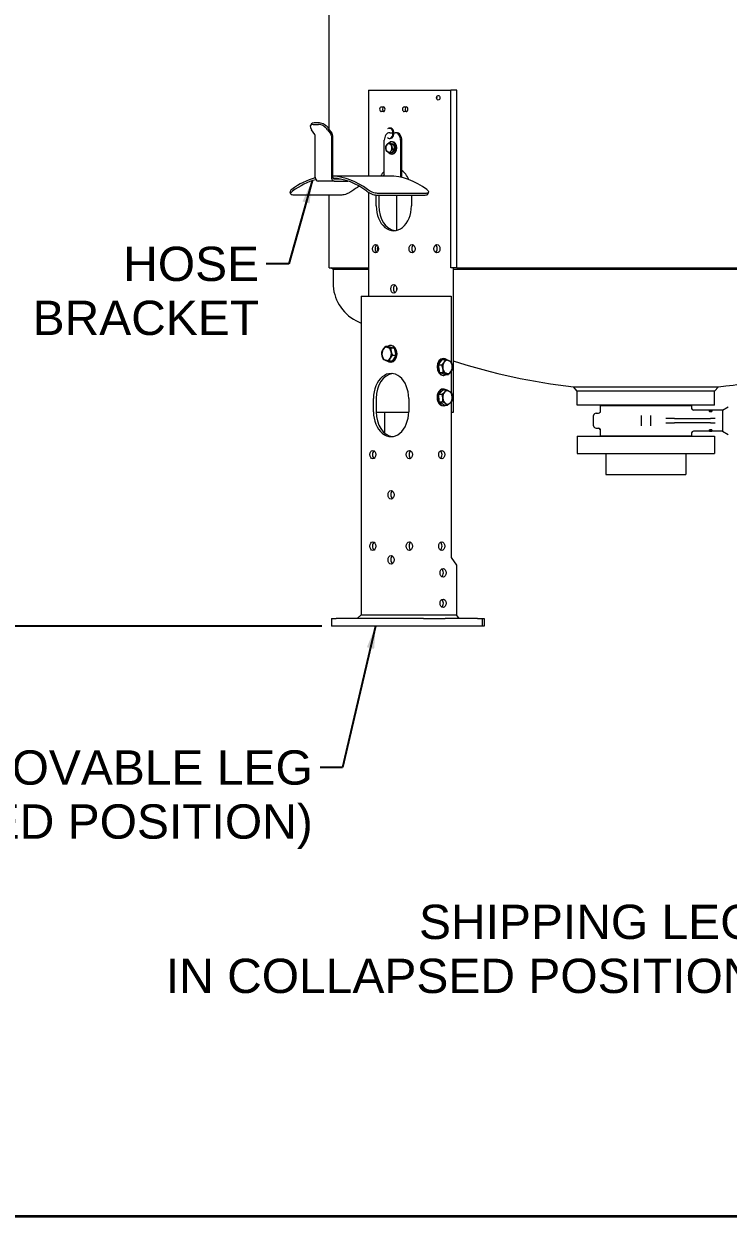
# Model space of a CAD drawing. Header units: inches. Extents: x 19 to 503, y 7 to 322.
# Drawn here: x 55.6 to 101.7, y 7.5 to 85.7 of the extents above; entities that cross this region are included whole.
import ezdxf

# ---------------------------------------------------------------- set-up
doc = ezdxf.new("R2010")
doc.units = ezdxf.units.IN
doc.header["$LTSCALE"] = 15
doc.header["$MEASUREMENT"] = 0
doc.layers.get('0').update_dxf_attribs({"lineweight": 25})
for name, color, linetype, lineweight in [('Border', 7, 'Continuous', 35), ('Dimension (ANSI)', 7, 'Continuous', 25), ('Symbol (ANSI)', 7, 'Continuous', 25), ('Visible (ANSI)', 7, 'Continuous', 50)]:
    doc.layers.add(name, color=color, linetype=linetype, lineweight=lineweight)
doc.styles.add('MEMCOR Medium', font='arial.ttf')
doc.dimstyles.new('Default (ANSI)', dxfattribs={"dimscale": 15, "dimtxt": 0.15, "dimasz": 0.098425, "dimexe": 0.125, "dimexo": 0.0625, "dimgap": 0.031496, "dimtad": 0, "dimtih": 1, "dimtoh": 1, "dimdec": 4, "dimrnd": 1e-08, "dimzin": 3, "dimdsep": 46, "dimlunit": 5, "dimtxsty": 'MEMCOR Medium', "dimcen": 0.09, "dimdle": 0.393701, "dimclrd": 256, "dimclre": 256, "dimclrt": 256, "dimadec": 0, "dimazin": 1, "dimtfac": 0.8, "dimtofl": 0, "dimtmove": 0, "dimatfit": 3, "dimfxl": 1, "dimfrac": 1, "dimtolj": 1, "dimtzin": 4, "dimlwd": -1, "dimlwe": -1, "dimarcsym": 0})
doc.dimstyles.new('Default (ANSI)$7', dxfattribs={"dimscale": 15, "dimtxt": 0.15, "dimasz": 0.098425, "dimexe": 0.125, "dimexo": 0.0625, "dimgap": 0.031496, "dimtad": 0, "dimtih": 1, "dimtoh": 1, "dimdec": 4, "dimrnd": 1e-08, "dimzin": 3, "dimdsep": 46, "dimlunit": 5, "dimtxsty": 'MEMCOR Medium', "dimcen": 0.09, "dimdle": 0.393701, "dimclrd": 256, "dimclre": 256, "dimclrt": 256, "dimadec": 0, "dimazin": 1, "dimtfac": 0.8, "dimtofl": 0, "dimtmove": 0, "dimatfit": 3, "dimfxl": 1, "dimfrac": 1, "dimtolj": 1, "dimtzin": 4, "dimlwd": -1, "dimlwe": -1, "dimarcsym": 0})

# ---------------------------------------------------------------- blocks, each defined once
blk = doc.blocks.new('Borders 22x34_D')
at = {"layer": 'Border'}
for q in [(33.5, 0.5), (7.8115, 0.5)]:
    blk.add_line((1.25, 0.5), q, dxfattribs=at)
blk = doc.blocks.new('*D21')
at = {"layer": 'Defpoints', "color": 0, "transparency": 16777216}
for p in [(31.906, 150.965), (95.743, 150.965), (76.012, 46.193)]:
    blk.add_point(p, dxfattribs=at)
at = {"layer": 'Dimension (ANSI)', "transparency": 16777216}
for p, q in [((94.806, 150.965), (30.031, 150.965)), ((31.906, 149.489), (31.906, 114.528)), ((31.906, 47.67), (31.906, 106.077)), ((75.074, 46.193), (30.031, 46.193))]:
    blk.add_line(p, q, dxfattribs=at)
for points in [[(31.66, 149.489), (32.152, 149.489), (31.906, 150.965)], [(31.66, 47.67), (32.152, 47.67), (31.906, 46.193)]]:
    blk.add_solid(points, dxfattribs=at)
at = {"layer": 'Dimension (ANSI)', "transparency": 16777216, "char_height": 2.25, "attachment_point": 5, "style": 'MEMCOR Medium'}
for s, insert in [('\\A1; 104{\\H0.8x;\\S3#4;} in', (31.906, 112.614)), ('\\A1;[2661.2 mm]', (31.906, 108.388))]:
    blk.add_mtext(s, dxfattribs=dict(at, insert=insert))
blk = doc.blocks.new('*D22')
at = {"layer": 'Defpoints', "color": 0, "transparency": 16777216}
for p in [(74.459, 142.2), (44.42, 46.193), (76.012, 46.193)]:
    blk.add_point(p, dxfattribs=at)
at = {"layer": 'Dimension (ANSI)', "transparency": 16777216}
for p, q in [((73.521, 142.2), (42.545, 142.2)), ((44.42, 140.724), (44.42, 91.008)), ((44.42, 47.67), (44.42, 83.936)), ((75.074, 46.193), (42.545, 46.193))]:
    blk.add_line(p, q, dxfattribs=at)
for points in [[(44.174, 140.724), (44.666, 140.724), (44.42, 142.2)], [(44.174, 47.67), (44.666, 47.67), (44.42, 46.193)]]:
    blk.add_solid(points, dxfattribs=at)
at = {"layer": 'Dimension (ANSI)', "transparency": 16777216, "char_height": 2.25, "attachment_point": 5, "style": 'MEMCOR Medium'}
for s, insert in [('\\A1; 96 in', (44.42, 89.093)), ('\\A1;[2438.6 mm]', (44.42, 85.558))]:
    blk.add_mtext(s, dxfattribs=dict(at, insert=insert))

msp = doc.modelspace()

# ---------------------------------------------------------------- linework, layer by layer
at = {"layer": 'Visible (ANSI)', "linetype": 'Continuous', "lineweight": 18}
for p, q in [((75.567586, 78.779257), (75.567586, 121.950384)), ((78.137055, 81.347384), (78.339151, 81.347384)), ((78.137055, 81.347384), (78.137055, 75.714211)), ((78.339151, 81.347384), (81.252431, 81.347384)), ((81.252431, 81.347384), (82.228238, 81.347384)), ((82.228238, 81.347384), (83.542446, 81.347384)), ((83.918779, 81.347384), (83.542446, 81.347384)), ((83.542446, 69.700384), (83.542446, 81.347384)), ((83.918779, 69.700384), (83.918779, 81.347384)), ((78.979083, 80.252384), (79.113433, 80.252384)), ((79.113433, 79.942384), (78.979083, 79.942384)), ((80.478149, 80.252384), (80.612499, 80.252384)), ((80.612499, 79.942384), (80.478149, 79.942384)), ((74.408955, 79.129134), (74.343955, 79.03721)), ((74.502203, 79.102089), (74.855757, 79.102089)), ((74.920757, 79.194012), (74.567203, 79.194012)), ((74.621893, 78.432821), (74.39865, 78.748535)), ((74.648817, 75.644411), (74.648817, 78.340897)), ((75.45931, 78.748535), (75.682553, 78.432821)), ((75.747553, 78.524745), (75.52431, 78.840459)), ((75.709477, 78.340897), (75.709477, 75.644411)), ((75.801401, 75.644411), (75.801401, 78.340897)), ((79.502206, 78.86097), (79.568674, 78.86097)), ((79.527091, 78.557384), (79.880644, 78.557384)), ((79.972568, 78.557384), (79.880644, 78.557384)), ((79.173537, 75.714211), (79.173537, 78.057384)), ((79.571887, 77.871415), (79.435485, 77.871415)), ((79.502206, 78.18097), (79.568674, 78.18097)), ((79.571887, 77.871415), (79.682472, 77.828261)), ((79.703867, 77.963384), (79.647299, 77.963384)), ((79.793057, 77.785106), (79.656654, 77.785106)), ((79.682472, 77.828261), (79.793057, 77.785106)), ((79.850788, 77.471075), (79.714386, 77.471075)), ((79.850788, 77.471075), (79.769069, 77.357214)), ((79.793057, 77.785106), (79.821922, 77.62809)), ((79.821922, 77.62809), (79.850788, 77.471075)), ((80.234197, 78.057384), (80.234197, 75.644411)), ((80.326121, 75.644411), (80.326121, 78.057384)), ((79.68735, 77.243353), (79.550947, 77.243353)), ((79.703867, 77.151384), (79.647299, 77.151384)), ((79.769069, 77.357214), (79.68735, 77.243353)), ((75.893325, 75.384411), (74.832665, 75.384411)), ((79.479007, 75.714211), (75.801401, 75.714211)), ((76.299086, 75.514411), (75.893325, 75.514411)), ((75.893325, 75.384411), (76.78432, 75.384411)), ((73.051515, 74.527004), (73.002405, 74.636917)), ((76.390751, 74.464701), (73.208771, 74.464701)), ((75.567586, 69.700384), (75.567586, 74.464701)), ((78.137055, 74.639511), (78.137055, 67.843384)), ((78.643207, 73.757384), (78.643207, 74.465911)), ((78.678176, 74.464701), (81.860157, 74.464701)), ((81.90926, 74.574599), (78.72728, 74.574599)), ((78.819984, 74.464701), (78.819984, 73.757384)), ((79.983925, 74.464701), (79.983925, 72.149245)), ((80.948375, 74.464701), (80.948375, 73.757384)), ((82.017412, 74.527004), (82.066523, 74.636917)), ((75.567586, 69.700384), (78.137055, 69.700384)), ((75.818048, 69.575384), (75.693048, 69.700384)), ((83.918779, 69.700384), (83.542446, 69.700384)), ((83.696236, 69.700384), (83.696236, 60.197384)), ((83.918779, 69.700384), (108.717318, 69.700384)), ((75.818048, 69.575384), (75.818048, 68.700384)), ((78.137055, 69.575384), (75.818048, 69.575384)), ((108.93986, 69.575384), (83.696236, 69.575384)), ((79.983925, 68.403625), (79.983925, 68.229143)), ((77.647945, 67.843384), (77.850041, 67.843384)), ((77.647945, 67.843384), (77.647945, 46.943384)), ((77.850041, 67.843384), (81.387988, 67.843384)), ((81.387988, 67.843384), (82.363795, 67.843384)), ((82.363795, 67.843384), (83.556477, 67.843384)), ((83.556477, 67.843384), (83.556477, 63.503187)), ((79.460992, 64.532397), (79.245555, 64.532397)), ((79.460992, 64.532397), (79.811066, 64.431874)), ((79.619014, 64.604565), (79.574472, 64.604565)), ((79.811066, 64.431874), (79.595629, 64.431874)), ((79.811066, 64.431874), (79.924546, 63.952862)), ((79.687952, 63.574372), (79.472515, 63.574372)), ((79.619014, 63.502203), (79.574472, 63.502203)), ((79.924546, 63.952862), (79.687952, 63.574372)), ((79.924546, 63.952862), (79.709109, 63.952862)), ((82.725116, 63.321317), (82.976245, 63.680589)), ((82.976245, 63.680589), (83.191682, 63.680589)), ((83.026147, 63.744565), (83.070689, 63.744565)), ((82.81956, 62.834111), (82.725116, 63.321317)), ((82.725116, 63.321317), (82.940553, 63.321317)), ((83.165133, 62.706179), (82.81956, 62.834111)), ((82.81956, 62.834111), (83.034997, 62.834111)), ((83.026147, 62.642203), (83.070689, 62.642203)), ((83.165133, 62.706179), (83.38057, 62.706179)), ((83.556477, 62.919829), (83.556477, 61.503529)), ((91.569619, 61.884176), (96.318048, 61.884176)), ((91.818048, 61.606193), (91.569619, 61.884176)), ((96.318048, 61.884176), (101.066477, 61.884176)), ((100.818048, 61.606193), (101.066477, 61.884176)), ((78.46643, 60.253384), (78.46643, 61.133384)), ((78.643207, 61.133384), (78.643207, 60.253384)), ((80.771599, 61.133384), (80.771599, 60.253384)), ((82.747308, 61.407995), (83.04042, 61.696749)), ((82.777577, 60.90463), (82.747308, 61.407995)), ((82.747308, 61.407995), (82.962745, 61.407995)), ((83.070689, 61.744565), (83.026147, 61.744565)), ((83.04042, 61.696749), (83.255857, 61.696749)), ((91.818048, 60.692384), (91.818048, 61.606193)), ((100.818048, 61.606193), (91.818048, 61.606193)), ((100.818048, 60.692384), (100.818048, 61.606193)), ((83.100958, 60.69002), (82.777577, 60.90463)), ((82.777577, 60.90463), (82.993014, 60.90463)), ((83.070689, 60.642203), (83.026147, 60.642203)), ((83.100958, 60.69002), (83.316395, 60.69002)), ((83.556477, 60.906475), (83.556477, 50.693384)), ((100.818048, 60.692384), (91.818048, 60.692384)), ((93.365292, 60.692384), (93.325922, 60.653014)), ((99.310174, 60.653014), (93.325922, 60.653014)), ((93.325922, 60.653014), (93.325922, 60.236946)), ((99.270804, 60.692384), (99.310174, 60.653014)), ((99.310174, 60.653014), (99.310174, 60.475849)), ((100.480526, 60.357739), (99.428284, 60.357739)), ((100.477125, 60.344485), (100.477125, 60.332228)), ((100.477125, 60.298788), (100.477125, 60.285623)), ((100.497008, 60.368975), (100.480526, 60.368975)), ((100.480526, 60.361313), (100.480526, 60.368975)), ((100.480526, 60.361313), (100.497008, 60.361313)), ((100.480526, 60.361313), (100.480526, 60.349493)), ((100.497008, 60.368975), (100.497008, 60.367171)), ((100.605186, 60.367171), (100.497008, 60.367171)), ((100.497008, 60.365141), (100.497008, 60.361313)), ((100.497008, 60.365141), (100.642467, 60.365141)), ((100.497008, 60.361313), (100.497008, 60.353939)), ((100.619968, 60.368975), (100.605186, 60.368975)), ((100.605186, 60.367171), (100.605186, 60.368975)), ((100.642467, 60.353254), (100.629957, 60.353254)), ((100.642467, 60.366825), (100.642467, 60.365141)), ((100.642467, 60.365141), (100.642467, 60.353254)), ((101.336699, 60.357739), (100.642467, 60.357739)), ((100.645214, 60.344485), (100.645214, 60.332228)), ((100.645214, 60.298788), (100.645214, 60.285623)), ((101.336699, 60.357739), (101.707181, 60.571637)), ((101.336699, 60.357739), (101.336699, 58.979786)), ((80.770918, 60.197384), (78.643888, 60.197384)), ((79.219499, 58.841763), (79.219499, 60.197384)), ((83.696236, 60.197384), (83.556477, 60.197384)), ((92.893048, 59.334116), (92.893048, 60.003408)), ((93.050529, 60.160888), (93.221118, 60.160888)), ((96.003088, 60.000768), (96.003088, 59.336756)), ((96.633009, 59.336756), (96.633009, 60.000768)), ((97.975146, 59.806557), (97.620478, 59.806557)), ((97.620478, 59.530967), (97.975146, 59.530967)), ((98.191605, 59.806557), (97.975146, 59.806557)), ((97.975146, 59.530967), (98.191605, 59.530967)), ((98.191605, 59.806557), (99.394244, 59.806557)), ((99.394244, 59.530967), (98.191605, 59.530967)), ((99.394244, 59.806557), (100.5428, 59.806557)), ((100.5428, 59.530967), (99.394244, 59.530967)), ((100.849374, 59.806557), (100.5428, 59.806557)), ((100.5428, 59.530967), (100.849374, 59.530967)), ((93.050529, 59.176636), (93.221118, 59.176636)), ((93.325922, 59.100578), (93.325922, 58.68451)), ((93.325922, 58.68451), (99.310174, 58.68451)), ((93.365292, 58.64514), (93.325922, 58.68451)), ((99.270804, 58.64514), (99.310174, 58.68451)), ((99.310174, 58.861676), (99.310174, 58.68451)), ((100.480526, 58.979786), (99.428284, 58.979786)), ((100.480526, 59.074028), (100.641943, 59.074028)), ((100.480526, 59.060385), (100.480526, 59.074028)), ((100.641943, 59.060385), (100.480526, 59.060385)), ((100.480526, 59.040602), (100.480526, 59.060385)), ((100.480526, 59.008629), (100.511547, 59.008629)), ((100.480526, 58.996311), (100.480526, 59.008629)), ((100.641943, 58.996311), (100.480526, 58.996311)), ((100.480526, 58.990761), (100.480526, 58.996311)), ((100.480526, 58.990761), (100.619706, 58.990761)), ((100.480526, 58.976011), (100.480526, 58.987962)), ((100.480526, 58.97276), (100.480526, 58.976011)), ((100.480526, 58.96855), (100.480526, 58.97276)), ((100.480526, 58.97276), (100.641943, 58.97276)), ((100.497008, 58.96855), (100.480526, 58.96855)), ((100.497008, 58.96855), (100.497008, 58.97276)), ((100.605186, 58.970353), (100.497008, 58.970353)), ((100.499101, 59.048612), (100.499101, 59.040279)), ((100.499101, 59.048612), (100.623369, 59.048612)), ((100.509827, 59.02018), (100.509827, 59.03296)), ((100.641943, 58.975404), (100.514144, 58.975404)), ((100.605186, 58.96855), (100.605186, 58.97276)), ((100.619968, 58.96855), (100.605186, 58.96855)), ((100.61182, 59.008629), (100.641943, 59.008629)), ((100.619968, 58.96855), (100.619968, 58.97276)), ((100.623369, 59.040279), (100.623369, 59.048612)), ((100.635728, 58.987344), (100.641943, 58.987344)), ((100.641943, 59.060385), (100.641943, 59.074028)), ((100.641943, 59.060385), (100.641943, 59.040796)), ((100.641943, 58.996311), (100.641943, 59.008629)), ((100.641943, 58.996311), (100.641943, 58.988111)), ((100.641943, 58.975404), (100.641943, 58.987344)), ((101.336699, 58.979786), (100.641943, 58.979786)), ((100.641943, 58.975404), (100.641943, 58.97276)), ((100.642467, 58.9707), (100.642467, 58.979786)), ((101.336699, 58.979786), (101.707181, 58.765888)), ((91.818048, 58.64514), (100.818048, 58.64514)), ((91.818048, 58.64514), (91.818048, 57.52014)), ((100.818048, 58.64514), (100.818048, 57.52014)), ((91.818048, 57.52014), (100.818048, 57.52014)), ((93.693048, 57.52014), (93.693048, 56.14514)), ((98.943048, 57.52014), (98.943048, 56.14514)), ((93.693048, 56.14514), (98.943048, 56.14514)), ((83.556477, 50.693384), (83.91003, 50.193384)), ((83.91003, 50.193384), (83.91003, 46.943384)), ((77.647945, 46.943384), (77.397945, 46.693384)), ((77.647945, 46.943384), (77.850041, 46.943384)), ((77.850041, 46.943384), (81.387988, 46.943384)), ((81.387988, 46.943384), (82.363795, 46.943384)), ((82.363795, 46.943384), (83.91003, 46.943384)), ((84.086807, 46.693384), (83.91003, 46.943384)), ((75.71867, 46.693384), (76.011563, 46.693384)), ((75.71867, 46.693384), (75.71867, 46.193384)), ((76.011563, 46.193384), (75.71867, 46.193384)), ((81.75327, 46.693384), (76.011563, 46.693384)), ((81.75327, 46.193384), (76.011563, 46.193384)), ((81.75327, 46.693384), (83.167484, 46.693384)), ((83.167484, 46.193384), (81.75327, 46.193384)), ((85.288804, 46.693384), (83.167484, 46.693384)), ((85.288804, 46.193384), (83.167484, 46.193384)), ((85.288804, 46.693384), (85.581697, 46.693384)), ((85.581697, 46.193384), (85.288804, 46.193384)), ((85.581697, 46.693384), (85.581697, 46.193384)), ((85.581697, 46.693384), (85.725532, 46.693384)), ((85.725532, 46.193384), (85.581697, 46.193384)), ((85.725532, 46.693384), (85.725532, 46.193384))]:
    msp.add_line(p, q, dxfattribs=at)
for centre, radius, start, end in [((78.588048, 68.700384), 2.77, 180, 242.61286111), ((96.318048, 102.923822), 41.313437, 242.61286111, 243.13347608), ((96.318048, 102.923822), 41.313437, 252.21094106, 263.40002761), ((96.318048, 102.923822), 41.313437, 276.59997239, 287.47793845), ((93.221118, 60.271124), 0.110236, 270, 341.93789689), ((99.428284, 60.475849), 0.11811, 180, 270), ((93.050529, 60.003408), 0.15748, 90, 180), ((93.050529, 59.334116), 0.15748, 180, 270), ((93.221118, 59.0664), 0.110236, 18.06210311, 90), ((99.428284, 58.861676), 0.11811, 90, 180)]:
    msp.add_arc(centre, radius, start, end, dxfattribs=at)
for centre, major_axis in [((82.714065, 80.847384), (0, -0.155)), ((78.599366, 70.947384), (0, -0.28)), ((80.992216, 70.947384), (0, -0.28)), ((82.624218, 70.947384), (0, 0.28)), ((79.795791, 68.316384), (0, -0.28)), ((78.422797, 57.443384), (0, -0.28)), ((80.815231, 57.443384), (0, -0.28)), ((82.936552, 57.443384), (0, 0.28)), ((79.619014, 54.812384), (0, -0.28)), ((78.422797, 51.443384), (0, -0.28)), ((80.815231, 51.443384), (0, -0.28)), ((82.936552, 51.443384), (0, 0.28)), ((79.619014, 50.549384), (0, -0.28)), ((83.026147, 49.693384), (0, -0.28)), ((83.026147, 47.693384), (0, -0.28))]:
    msp.add_ellipse(centre, major_axis=major_axis, ratio=0.707106781, dxfattribs=at)
for centre, major_axis, ratio, start_param, end_param in [((82.537288, 80.847384), (0, 0.155), 0.707106781, 4.079718979, 5.345058981), ((78.979083, 80.097384), (0, -0.155), 0.707106781, 3.141592654, 6.283185307), ((79.15586, 80.097384), (0, 0.155), 0.707106781, 0.194777643, 2.946815011), ((79.113433, 80.097384), (0, 0.155), 0.707106781, 3.141592654, 6.283185307), ((80.478149, 80.097384), (0, -0.155), 0.707106781, 3.141592654, 6.283185307), ((80.654926, 80.097384), (0, 0.155), 0.707106781, 0.194777643, 2.946815011), ((80.612499, 80.097384), (0, 0.155), 0.707106781, 3.141592654, 6.283185307), ((74.752203, 78.748535), (-0.408248, 0.288675), 0.5, 5.667705599, 7.238501925), ((74.817203, 78.840459), (-0.408248, 0.288675), 0.5, 5.667705599, 6.283185307), ((75.105757, 78.748535), (0.408248, -0.288675), 0.5, 0.955316618, 2.526112945), ((75.170757, 78.840459), (-0.408248, 0.288675), 0.5, 4.096909272, 5.667705599), ((74.556893, 78.340897), (0, -0.13), 0.707106781, 1.570796327, 2.35619449), ((75.617553, 78.340897), (0, 0.13), 0.707106781, 4.71238898, 5.497787144), ((75.617553, 78.340897), (0, -0.26), 0.707106781, 1.570796327, 2.35619449), ((79.527091, 78.057384), (0, 0.5), 0.707106781, 0, 1.570796327), ((79.502206, 78.52097), (0, 0.34), 0.707106781, 2.590395149, 6.785063721), ((79.568674, 78.52097), (0, -0.34), 0.707106781, 0, 3.141592654), ((79.880644, 78.057384), (0, 0.5), 0.707106781, 4.71238898, 6.283185307), ((79.972568, 78.057384), (0, 0.5), 0.707106781, 4.71238898, 6.283185307), ((79.475469, 77.557384), (0, -0.281), 0.707106781, 3.919548842, 4.966746393), ((79.475469, 77.557384), (0, -0.281), 0.707106781, 4.966746393, 6.013943944), ((79.475469, 77.557384), (0, 0.281), 0.707106781, 6.013943944, 7.061141495), ((79.647299, 77.557384), (0, 0.406), 0.707106781, 2.319520582, 6.969675281), ((79.475469, 77.557384), (0, 0.281), 0.707106781, 4.966746393, 6.013943944), ((79.475469, 77.557384), (0, 0.281), 0.707106781, 3.919548842, 4.966746393), ((79.647299, 77.557384), (0, 0.281), 0.707106781, 5.795938478, 6.231949411), ((79.703867, 77.557384), (0, 0.406), 0.707106781, 3.141592654, 6.283185307), ((79.647299, 77.557384), (0, -0.281), 0.707106781, 0.422679338, 1.133233039), ((79.647299, 77.557384), (0, -0.281), 0.707106781, 1.407100438, 2.24320704), ((79.475469, 77.557384), (0, -0.281), 0.707106781, 6.013943944, 7.061141495), ((79.795791, 74.637384), (0, 1.63), 0.707106781, 0.570291334, 0.849138969), ((79.795791, 74.637384), (0, -1.63), 0.707106781, 2.11404801, 2.663459263), ((75.58992, 68.344211), (0, 7.37), 0.707106781, 0.180900412, 0.495641156), ((75.58992, 68.344211), (0, 7.24), 0.707106781, 0.175780081, 0.494420124), ((74.832665, 75.644411), (0, -0.26), 0.707106781, 4.71238898, 6.283185307), ((75.893325, 75.644411), (0, -0.26), 0.707106781, 4.71238898, 6.283185307), ((75.58992, 68.344211), (0, 7.37), 0.707106781, 5.787544151, 6.242593481), ((75.893325, 75.644411), (0, -0.13), 0.707106781, 4.71238898, 6.283185307), ((75.58992, 68.344211), (0, 7.24), 0.707106781, 5.788765184, 6.239278677), ((79.972568, 74.637384), (0, -1.63), 0.707106781, 3.907583633, 3.990731623), ((79.479007, 68.344211), (0, 7.37), 0.707106781, 5.787544151, 6.283185307), ((80.142273, 75.644411), (0, 0.13), 0.707106781, 4.651137038, 4.71238898), ((80.142273, 75.644411), (0, -0.26), 0.707106781, 1.463005525, 1.570796327), ((79.479007, 68.344211), (0, 7.24), 0.707106781, 0.389617116, 0.494420124), ((79.795791, 73.757384), (0, -1.63), 0.707106781, 4.71238898, 7.853981634), ((79.972568, 73.757384), (0, -1.63), 0.707106781, 4.71238898, 6.206422826), ((78.776143, 70.947384), (0, -0.28), 0.707106781, 3.604362771, 5.820415189), ((81.168993, 70.947384), (0, -0.28), 0.707106781, 3.604362771, 5.820415189), ((82.447442, 70.947384), (0, 0.28), 0.707106781, 3.604362771, 5.820415189), ((78.911908, 70.947384), (0, 0.28), 0.707106781, 0.909644844, 2.23194781), ((79.972568, 68.316384), (0, -0.28), 0.707106781, 3.604362771, 5.820415189), ((79.331404, 64.053384), (0, -0.4375), 0.707106781, 3.988470503, 5.035668054), ((79.331404, 64.053384), (0, 0.4375), 0.707106781, 6.082865606, 7.130063157), ((79.574472, 64.053384), (0, 0.551181), 0.707106781, 2.526339864, 6.800671447), ((79.331404, 64.053384), (0, 0.4375), 0.707106781, 5.035668054, 6.082865606), ((79.331404, 64.053384), (0, 0.4375), 0.707106781, 3.988470503, 5.035668054), ((79.619014, 64.053384), (0, 0.551181), 0.707106781, 3.141592654, 6.283185307), ((79.331404, 64.053384), (0, -0.4375), 0.707106781, 5.035668054, 6.082865606), ((79.331404, 64.053384), (0, -0.4375), 0.707106781, 6.082865606, 7.130063157), ((83.026147, 63.193384), (0, -0.551181), 0.707106781, 3.141592654, 6.283185307), ((83.070689, 63.193384), (0, -0.551181), 0.707106781, 2.554805937, 6.769782097), ((83.313757, 63.193384), (0, -0.4375), 0.707106781, 3.932761726, 4.979959277), ((83.313757, 63.193384), (0, 0.4375), 0.707106781, 6.027156828, 7.074354379), ((83.313757, 63.193384), (0, 0.4375), 0.707106781, 4.979959277, 6.027156828), ((79.619014, 61.133384), (0, 1.63), 0.707106781, 4.71238898, 7.853981634), ((79.795791, 61.133384), (0, 1.63), 0.707106781, 0.076762481, 1.570796327), ((83.313757, 63.193384), (0, -0.4375), 0.707106781, 4.979959277, 6.027156828), ((83.313757, 63.193384), (0, -0.4375), 0.707106781, 6.027156828, 7.074354379), ((83.313757, 63.193384), (0, 0.4375), 0.707106781, 3.932761726, 4.979959277), ((83.070689, 61.193384), (0, 0.551181), 0.707106781, 5.863573696, 9.844389572), ((83.026147, 61.193384), (0, 0.551181), 0.707106781, 0, 3.141592654), ((83.313757, 61.193384), (0, -0.4375), 0.707106781, 3.750027939, 4.797225491), ((83.313757, 61.193384), (0, -0.4375), 0.707106781, 4.797225491, 5.844423042), ((83.313757, 61.193384), (0, 0.4375), 0.707106781, 5.844423042, 6.891620593), ((83.313757, 61.193384), (0, 0.4375), 0.707106781, 4.797225491, 5.844423042), ((83.313757, 61.193384), (0, 0.4375), 0.707106781, 3.750027939, 4.797225491), ((79.619014, 60.253384), (0, -1.63), 0.707106781, 4.71238898, 7.853981634), ((79.795791, 60.253384), (0, -1.63), 0.707106781, 4.71238898, 6.206422826), ((83.313757, 61.193384), (0, -0.4375), 0.707106781, 5.844423042, 6.891620593), ((100.274299, 59.668762), (-1.342621, 0), 0.513157895, 1.725007189, 1.749523703), ((100.274299, 59.668762), (-1.365637, 0), 0.513157895, 1.722387859, 1.826501132), ((100.314081, 59.668762), (-1.377604, 0), 0.508700102, 1.716536886, 1.811096977), ((78.599574, 57.443384), (0, -0.28), 0.707106781, 3.604362771, 5.820415189), ((80.992008, 57.443384), (0, -0.28), 0.707106781, 3.604362771, 5.820415189), ((82.759775, 57.443384), (0, 0.28), 0.707106781, 3.604362771, 5.820415189), ((79.795791, 54.812384), (0, -0.28), 0.707106781, 3.604362771, 5.820415189), ((78.599574, 51.443384), (0, -0.28), 0.707106781, 3.604362771, 5.820415189), ((80.992008, 51.443384), (0, -0.28), 0.707106781, 3.604362771, 5.820415189), ((82.759775, 51.443384), (0, 0.28), 0.707106781, 3.604362771, 5.820415189), ((79.795791, 50.549384), (0, -0.28), 0.707106781, 3.604362771, 5.820415189), ((82.84937, 49.693384), (0, 0.28), 0.707106781, 3.604362771, 5.820415189), ((82.84937, 47.693384), (0, 0.28), 0.707106781, 3.604362771, 5.820415189)]:
    msp.add_ellipse(centre, major_axis=major_axis, ratio=ratio, start_param=start_param, end_param=end_param, dxfattribs=at)
for points, weights in [([(79.283165, 77.486678), (79.269768, 77.559549), (79.272046, 77.643693)], [1, 1.0379548493, 1]), ([(79.272046, 77.643693), (79.298092, 77.704711), (79.336018, 77.757554)], [1, 1.0379548493, 1]), ([(79.329778, 77.329662), (79.296562, 77.413807), (79.283165, 77.486678)], [1, 1.0379548493, 1]), ([(79.336018, 77.757554), (79.373944, 77.810397), (79.435485, 77.871415)], [1, 1.0379548493, 1]), ([(79.435485, 77.871415), (79.477, 77.848289), (79.528322, 77.828261)], [1, 1.0379548493, 1]), ([(79.528322, 77.828261), (79.579645, 77.808232), (79.656654, 77.785106)], [1, 1.0379548493, 1]), ([(79.714386, 77.471075), (79.652845, 77.410057), (79.61492, 77.357214)], [1, 1.0379548493, 1]), ([(79.656654, 77.785106), (79.654376, 77.700962), (79.667773, 77.62809)], [1, 1.0379548493, 1]), ([(79.667773, 77.62809), (79.68117, 77.555219), (79.714386, 77.471075)], [1, 1.0379548493, 1]), ([(79.422616, 77.286508), (79.371293, 77.306536), (79.329778, 77.329662)], [1, 1.0379548493, 1]), ([(79.550947, 77.243353), (79.473938, 77.26648), (79.422616, 77.286508)], [1, 1.0379548493, 1]), ([(79.61492, 77.357214), (79.576994, 77.304371), (79.550947, 77.243353)], [1, 1.0379548493, 1]), ([(79.008961, 64.153907), (79.044726, 64.255323), (79.099627, 64.343152)], [1.01001874936, 1.04314139574, 1]), ([(79.03807, 63.9144), (79.011737, 64.025556), (79.008961, 64.153907)], [1, 1.04314139574, 1.01001874936]), ([(79.099627, 64.343152), (79.154529, 64.430981), (79.245555, 64.532397)], [1, 1.04314139574, 1.01001874936]), ([(79.245555, 64.532397), (79.311726, 64.505462), (79.392961, 64.482135)], [1.01001874936, 1.04314139574, 1]), ([(79.392961, 64.482135), (79.474196, 64.458809), (79.595629, 64.431874)], [1, 1.04314139574, 1.01001874936]), ([(79.595629, 64.431874), (79.598405, 64.303523), (79.624738, 64.192368)], [1.01001874936, 1.04314139574, 1]), ([(79.624738, 64.192368), (79.651071, 64.081213), (79.709109, 63.952862)], [1, 1.04314139574, 1.01001874936]), ([(79.122441, 63.674894), (79.064403, 63.803245), (79.03807, 63.9144)], [1.01001874936, 1.04314139574, 1]), ([(79.269847, 63.624633), (79.188612, 63.647959), (79.122441, 63.674894)], [1, 1.04314139574, 1.01001874936]), ([(79.472515, 63.574372), (79.351082, 63.601307), (79.269847, 63.624633)], [1.01001874936, 1.04314139574, 1]), ([(79.563181, 63.763617), (79.508279, 63.675788), (79.472515, 63.574372)], [1, 1.04314139574, 1.01001874936]), ([(79.709109, 63.952862), (79.618083, 63.851446), (79.563181, 63.763617)], [1.01001874936, 1.04314139574, 1]), ([(82.940553, 63.321317), (83.035473, 63.417583), (83.093748, 63.500953)], [1.01001874936, 1.04314139574, 1]), ([(83.093748, 63.500953), (83.152023, 63.584322), (83.191682, 63.680589)], [1, 1.04314139574, 1.01001874936]), ([(83.191682, 63.680589), (83.311909, 63.64631), (83.392099, 63.616623)], [1.01001874936, 1.04314139574, 1]), ([(83.392099, 63.616623), (83.47229, 63.586936), (83.537255, 63.552657)], [1, 1.04314139574, 1.01001874936]), ([(83.537255, 63.552657), (83.590192, 63.422111), (83.612108, 63.309054)], [1.01001874936, 1.04314139574, 1]), ([(83.015406, 63.077714), (82.99349, 63.19077), (82.940553, 63.321317)], [1, 1.04314139574, 1.01001874936]), ([(83.034997, 62.834111), (83.037322, 62.964658), (83.015406, 63.077714)], [1.01001874936, 1.04314139574, 1]), ([(83.235415, 62.770145), (83.155224, 62.799832), (83.034997, 62.834111)], [1, 1.04314139574, 1.01001874936]), ([(83.38057, 62.706179), (83.315605, 62.740458), (83.235415, 62.770145)], [1.01001874936, 1.04314139574, 1]), ([(83.533766, 62.885815), (83.475491, 62.802446), (83.38057, 62.706179)], [1, 1.04314139574, 1.01001874936]), ([(83.631699, 63.065452), (83.59204, 62.969185), (83.533766, 62.885815)], [1.01001874936, 1.04314139574, 1]), ([(83.612108, 63.309054), (83.634024, 63.195998), (83.631699, 63.065452)], [1, 1.04314139574, 1.01001874936]), ([(82.962745, 61.407995), (83.068915, 61.485366), (83.136932, 61.552372)], [1.01001874936, 1.04314139574, 1]), ([(83.00551, 61.156313), (82.998486, 61.273119), (82.962745, 61.407995)], [1, 1.04314139574, 1.01001874936]), ([(82.993014, 60.90463), (83.012534, 61.039507), (83.00551, 61.156313)], [1.01001874936, 1.04314139574, 1]), ([(83.136932, 61.552372), (83.204949, 61.619377), (83.255857, 61.696749)], [1, 1.04314139574, 1.01001874936]), ([(83.255857, 61.696749), (83.370138, 61.639244), (83.445179, 61.589443)], [1.01001874936, 1.04314139574, 1]), ([(83.445179, 61.589443), (83.520219, 61.539643), (83.579238, 61.482138)], [1, 1.04314139574, 1.01001874936]), ([(83.579238, 61.482138), (83.61498, 61.347262), (83.622003, 61.230456)], [1.01001874936, 1.04314139574, 1]), ([(83.622003, 61.230456), (83.629027, 61.113649), (83.609507, 60.978773)], [1, 1.04314139574, 1.01001874936]), ([(83.182335, 60.797325), (83.107294, 60.847126), (82.993014, 60.90463)], [1, 1.04314139574, 1.01001874936]), ([(83.316395, 60.69002), (83.257376, 60.747524), (83.182335, 60.797325)], [1.01001874936, 1.04314139574, 1]), ([(83.490582, 60.834396), (83.422565, 60.767391), (83.316395, 60.69002)], [1, 1.04314139574, 1.01001874936]), ([(83.609507, 60.978773), (83.558599, 60.901402), (83.490582, 60.834396)], [1.01001874936, 1.04314139574, 1])]:
    msp.add_rational_spline(points, weights, degree=2, dxfattribs=at)
for points, knots in [([(73.111411, 74.827334), (73.072323, 74.797447), (73.039774, 74.764785), (73.000237, 74.703335), (72.993233, 74.674586), (72.998747, 74.646568), (73.000318, 74.641669), (73.002464, 74.636941)], [5.751172896, 5.751172896, 5.751172896, 5.751172896, 6.230027309, 6.230027309, 6.708881722, 6.708881722, 6.813647612, 6.813647612, 6.813647612, 6.813647612]), ([(73.208771, 74.464701), (73.164376, 74.464701), (73.124511, 74.471433), (73.068007, 74.498464), (73.051386, 74.518725), (73.042353, 74.564653), (73.049368, 74.593379), (73.088941, 74.654751), (73.121515, 74.687357), (73.16063, 74.717177)], [7.666112893, 7.666112893, 7.666112893, 7.666112893, 8.144520248, 8.144520248, 8.622927603, 8.622927603, 9.101798808, 9.101798808, 9.580670014, 9.580670014, 9.580670014, 9.580670014]), ([(77.049718, 74.717177), (77.010602, 74.687357), (76.960329, 74.654751), (76.848622, 74.593379), (76.787171, 74.564653), (76.670589, 74.518725), (76.6077, 74.498464), (76.489986, 74.471433), (76.435146, 74.464701), (76.390751, 74.464701)], [5.75155612, 5.75155612, 5.75155612, 5.75155612, 6.230427325, 6.230427325, 6.709298531, 6.709298531, 7.187705886, 7.187705886, 7.666113241, 7.666113241, 7.666113241, 7.666113241]), ([(78.01921, 74.717177), (78.058325, 74.687357), (78.108599, 74.654751), (78.220306, 74.593379), (78.281757, 74.564653), (78.398338, 74.518725), (78.461228, 74.498464), (78.578941, 74.471433), (78.633782, 74.464701), (78.678176, 74.464701)], [1.918499325, 1.918499325, 1.918499325, 1.918499325, 2.397370531, 2.397370531, 2.876241737, 2.876241737, 3.354649092, 3.354649092, 3.833056446, 3.833056446, 3.833056446, 3.833056446]), ([(78.72728, 74.574599), (78.682886, 74.574599), (78.628044, 74.58133), (78.510333, 74.608366), (78.447446, 74.628632), (78.330878, 74.674586), (78.269439, 74.703335), (78.157767, 74.764785), (78.107517, 74.797447), (78.068429, 74.827334)], [3.832847683, 3.832847683, 3.832847683, 3.832847683, 4.311254504, 4.311254504, 4.789661326, 4.789661326, 5.268515739, 5.268515739, 5.747370152, 5.747370152, 5.747370152, 5.747370152]), ([(81.860157, 74.464701), (81.904551, 74.464701), (81.944416, 74.471433), (81.994734, 74.495504), (82.009704, 74.510174), (82.017354, 74.527028)], [3.8330564465, 3.8330564465, 3.8330564465, 3.8330564465, 4.3114638014, 4.3114638014, 4.6851049427, 4.6851049427, 4.6851049427, 4.6851049427]), ([(81.957516, 74.827334), (81.996605, 74.797447), (82.029153, 74.764785), (82.068691, 74.703335), (82.075694, 74.674586), (82.066649, 74.628632), (82.050026, 74.608366), (81.99352, 74.58133), (81.953655, 74.574599), (81.90926, 74.574599)], [1.918325214, 1.918325214, 1.918325214, 1.918325214, 2.397179627, 2.397179627, 2.876034039, 2.876034039, 3.354440861, 3.354440861, 3.832847683, 3.832847683, 3.832847683, 3.832847683]), ([(93.325922, 60.236946), (93.325922, 60.236946), (93.326097, 60.236655), (93.327525, 60.23429), (93.330282, 60.229794), (93.334603, 60.222605), (93.334639, 60.222545), (93.334676, 60.222484)], [0.5746087984, 0.5746087984, 0.5746087984, 0.5746087984, 0.7160068052, 0.7160068052, 1.1491964541, 1.1491964541, 1.152850027, 1.152850027, 1.152850027, 1.152850027]), ([(100.561104, 60.356604), (100.539385, 60.356604), (100.521052, 60.356147), (100.499458, 60.354378), (100.494697, 60.353655), (100.487697, 60.352344), (100.484467, 60.351431), (100.479239, 60.348995), (100.477803, 60.347481), (100.477186, 60.3454), (100.477125, 60.344945), (100.477125, 60.344485)], [-0.1862507739, -0.1862507739, -0.1862507739, -0.1862507739, -0.132345258, -0.132345258, -0.1023876801, -0.1023876801, -0.0616885221, -0.0616885221, -0.0132261353, -0.0132261353, 0, 0, 0, 0]), ([(100.477125, 60.344485), (100.477125, 60.34336), (100.477495, 60.342194), (100.479172, 60.339946), (100.480389, 60.338877), (100.48459, 60.336338), (100.48798, 60.33499), (100.496965, 60.332518), (100.503065, 60.331355), (100.523641, 60.328968), (100.538518, 60.328349), (100.55591, 60.328168), (100.558576, 60.328156), (100.561235, 60.328156)], [-0.3634248503, -0.3634248503, -0.3634248503, -0.3634248503, -0.3145663532, -0.3145663532, -0.2698302391, -0.2698302391, -0.2050606542, -0.2050606542, -0.1325877303, -0.1325877303, -0.0202629214, -0.0202629214, 0, 0, 0, 0]), ([(100.507626, 60.318342), (100.501166, 60.319222), (100.496416, 60.320221), (100.488489, 60.32238), (100.485045, 60.323725), (100.480598, 60.326341), (100.479271, 60.32749), (100.477506, 60.329859), (100.477125, 60.331065), (100.477125, 60.332228)], [0.1453790968, 0.1453790968, 0.1453790968, 0.1453790968, 0.2117849991, 0.2117849991, 0.2889127826, 0.2889127826, 0.3457410659, 0.3457410659, 0.405337774, 0.405337774, 0.405337774, 0.405337774]), ([(100.561104, 60.321429), (100.536843, 60.321429), (100.520152, 60.320268), (100.500311, 60.317219), (100.495447, 60.315853), (100.488149, 60.313359), (100.484765, 60.311604), (100.47923, 60.306955), (100.477758, 60.304072), (100.477178, 60.300304), (100.477125, 60.299548), (100.477125, 60.298788)], [-0.1876009733, -0.1876009733, -0.1876009733, -0.1876009733, -0.1408467634, -0.1408467634, -0.1102869608, -0.1102869608, -0.0667390371, -0.0667390371, -0.0132354958, -0.0132354958, 0, 0, 0, 0]), ([(100.477125, 60.298788), (100.477125, 60.296763), (100.477506, 60.294689), (100.479231, 60.29074), (100.480483, 60.288874), (100.48483, 60.284465), (100.488371, 60.282128), (100.497383, 60.278105), (100.503427, 60.276153), (100.518951, 60.273255), (100.526453, 60.272409), (100.538122, 60.271552), (100.542489, 60.271332), (100.549176, 60.271111), (100.551526, 60.271055), (100.555094, 60.270999), (100.556317, 60.270985), (100.558771, 60.270966), (100.560003, 60.270962), (100.561235, 60.270962)], [-0.3663202332, -0.3663202332, -0.3663202332, -0.3663202332, -0.3136170865, -0.3136170865, -0.265544382, -0.265544382, -0.1958638296, -0.1958638296, -0.1264206642, -0.1264206642, -0.0697554254, -0.0697554254, -0.0365918515, -0.0365918515, -0.0186988816, -0.0186988816, -0.0093863378, -0.0093863378, 0, 0, 0, 0]), ([(100.561235, 60.257175), (100.54727, 60.257175), (100.532002, 60.25778), (100.506786, 60.261476), (100.499906, 60.263691), (100.490991, 60.267197), (100.487116, 60.269386), (100.481628, 60.274019), (100.47988, 60.276267), (100.477604, 60.280924), (100.477125, 60.283306), (100.477125, 60.285623)], [0, 0, 0, 0, 0.1064092003, 0.1064092003, 0.1992614514, 0.1992614514, 0.3029771304, 0.3029771304, 0.3907040337, 0.3907040337, 0.480877809, 0.480877809, 0.480877809, 0.480877809]), ([(100.495046, 60.344485), (100.495046, 60.345057), (100.495211, 60.345623), (100.495972, 60.346651), (100.496522, 60.347117), (100.497936, 60.347896), (100.499338, 60.348566), (100.505262, 60.349891), (100.50874, 60.350347), (100.512443, 60.350676)], [-0.147079807, -0.147079807, -0.147079807, -0.147079807, -0.1020414207, -0.1020414207, -0.0617976261, -0.0617976261, -0.0302386621, -0.0302386621, 0, 0, 0, 0]), ([(100.512051, 60.337486), (100.510049, 60.337727), (100.508101, 60.338015), (100.504626, 60.338671), (100.503084, 60.339028), (100.499155, 60.340187), (100.497768, 60.340928), (100.495565, 60.342475), (100.495046, 60.343499), (100.495046, 60.344485)], [-0.06453116028, -0.06453116028, -0.06453116028, -0.06453116028, -0.05447320297, -0.05447320297, -0.0453115142, -0.0453115142, -0.02836801517, -0.02836801517, 0, 0, 0, 0]), ([(100.495046, 60.298788), (100.495046, 60.300681), (100.495622, 60.302587), (100.49793, 60.304899), (100.499365, 60.306148), (100.505338, 60.308566), (100.508753, 60.3094), (100.512443, 60.31001)], [-0.1530159493, -0.1530159493, -0.1530159493, -0.1530159493, -0.0638112926, -0.0638112926, -0.0303913037, -0.0303913037, 0, 0, 0, 0]), ([(100.512051, 60.286624), (100.508415, 60.287373), (100.505042, 60.288369), (100.49944, 60.291037), (100.497967, 60.292373), (100.495611, 60.295082), (100.495046, 60.296964), (100.495046, 60.298788)], [-0.06566068585, -0.06566068585, -0.06566068585, -0.06566068585, -0.04890494987, -0.04890494987, -0.0317352905, -0.0317352905, 0, 0, 0, 0]), ([(100.512443, 60.297081), (100.508731, 60.296454), (100.505301, 60.295598), (100.500488, 60.293599), (100.499195, 60.292792), (100.498348, 60.292141)], [0, 0, 0, 0, 0.03058784335, 0.03058784335, 0.05162793024, 0.05162793024, 0.05162793024, 0.05162793024]), ([(100.561235, 60.335655), (100.545756, 60.335655), (100.536656, 60.335924), (100.525414, 60.336317), (100.518173, 60.336731), (100.512051, 60.337486)], [-0.08655479656, -0.08655479656, -0.08655479656, -0.08655479656, -0.05046019149, -0.05046019149, 0, 0, 0, 0]), ([(100.561235, 60.283509), (100.545402, 60.283509), (100.535895, 60.283988), (100.524528, 60.284722), (100.517801, 60.285414), (100.512051, 60.286624)], [-0.08764627164, -0.08764627164, -0.08764627164, -0.08764627164, -0.04798165091, -0.04798165091, 0, 0, 0, 0]), ([(100.512443, 60.350676), (100.520937, 60.351445), (100.52913, 60.351638), (100.541715, 60.351904), (100.552119, 60.351954), (100.561104, 60.351954)], [-0.09576773974, -0.09576773974, -0.09576773974, -0.09576773974, -0.06846173286, -0.06846173286, 0, 0, 0, 0]), ([(100.561104, 60.339833), (100.552123, 60.339833), (100.541726, 60.339783), (100.529133, 60.339512), (100.520938, 60.339315), (100.512443, 60.338532)], [0, 0, 0, 0, 0.06843131381, 0.06843131381, 0.09583080448, 0.09583080448, 0.09583080448, 0.09583080448]), ([(100.512443, 60.31001), (100.520933, 60.311441), (100.529132, 60.311809), (100.541713, 60.31231), (100.552117, 60.312404), (100.561104, 60.312404)], [-0.09578850264, -0.09578850264, -0.09578850264, -0.09578850264, -0.06848031695, -0.06848031695, 0, 0, 0, 0]), ([(100.561104, 60.299524), (100.552128, 60.299524), (100.541742, 60.299428), (100.52914, 60.298918), (100.520935, 60.298541), (100.512443, 60.297081)], [0, 0, 0, 0, 0.06839832145, 0.06839832145, 0.09596155013, 0.09596155013, 0.09596155013, 0.09596155013]), ([(100.645214, 60.344485), (100.645214, 60.345614), (100.644848, 60.346709), (100.643167, 60.348676), (100.641951, 60.34955), (100.637796, 60.351486), (100.634497, 60.352413), (100.625557, 60.354071), (100.619522, 60.35476), (100.599462, 60.356161), (100.584443, 60.356493), (100.566684, 60.356597), (100.56389, 60.356604), (100.561104, 60.356604)], [-0.3523898205, -0.3523898205, -0.3523898205, -0.3523898205, -0.306030752, -0.306030752, -0.2639705788, -0.2639705788, -0.204698491, -0.204698491, -0.1353866948, -0.1353866948, -0.0212323229, -0.0212323229, 0, 0, 0, 0]), ([(100.561104, 60.351954), (100.577227, 60.351954), (100.586872, 60.351747), (100.597114, 60.351505), (100.604211, 60.351217), (100.610288, 60.350645)], [-0.07875293078, -0.07875293078, -0.07875293078, -0.07875293078, -0.05001055618, -0.05001055618, 0, 0, 0, 0]), ([(100.610288, 60.3385), (100.604166, 60.339087), (100.597008, 60.33938), (100.586776, 60.339624), (100.577184, 60.339833), (100.561104, 60.339833)], [0, 0, 0, 0, 0.05038293379, 0.05038293379, 0.07866547071, 0.07866547071, 0.07866547071, 0.07866547071]), ([(100.645214, 60.298788), (100.645214, 60.300866), (100.644818, 60.302915), (100.642978, 60.306613), (100.641652, 60.308271), (100.637194, 60.311878), (100.633742, 60.313613), (100.624931, 60.316552), (100.618951, 60.317922), (100.598262, 60.320587), (100.5837, 60.321223), (100.566405, 60.321415), (100.563752, 60.321429), (100.561104, 60.321429)], [-0.4011989667, -0.4011989667, -0.4011989667, -0.4011989667, -0.339239024, -0.339239024, -0.2837161923, -0.2837161923, -0.2090197847, -0.2090197847, -0.1318457489, -0.1318457489, -0.0201762994, -0.0201762994, 0, 0, 0, 0]), ([(100.561104, 60.312404), (100.57611, 60.312404), (100.586046, 60.31207), (100.597854, 60.3115), (100.604528, 60.31096), (100.610288, 60.309952)], [-0.09091236655, -0.09091236655, -0.09091236655, -0.09091236655, -0.04783937595, -0.04783937595, 0, 0, 0, 0]), ([(100.610288, 60.297022), (100.604613, 60.298036), (100.598054, 60.298584), (100.587667, 60.299108), (100.577543, 60.299524), (100.561104, 60.299524)], [0, 0, 0, 0, 0.04715986411, 0.04715986411, 0.07998853602, 0.07998853602, 0.07998853602, 0.07998853602]), ([(100.561235, 60.328156), (100.579797, 60.328156), (100.59886, 60.328829), (100.622263, 60.331929), (100.627227, 60.333098), (100.634307, 60.335032), (100.637656, 60.336347), (100.643032, 60.339534), (100.64452, 60.341335), (100.645152, 60.343561), (100.645214, 60.344027), (100.645214, 60.344485)], [-0.1889698191, -0.1889698191, -0.1889698191, -0.1889698191, -0.1339112974, -0.1339112974, -0.1045267042, -0.1045267042, -0.062503335, -0.062503335, -0.0131912318, -0.0131912318, 0, 0, 0, 0]), ([(100.610549, 60.337527), (100.602855, 60.336571), (100.594322, 60.336221), (100.580756, 60.335756), (100.570593, 60.335655), (100.561235, 60.335655)], [-0.1037791141, -0.1037791141, -0.1037791141, -0.1037791141, -0.0713100746, -0.0713100746, 0, 0, 0, 0]), ([(100.561235, 60.270962), (100.579027, 60.270962), (100.597235, 60.271973), (100.617365, 60.276082), (100.623418, 60.277632), (100.633476, 60.281946), (100.637106, 60.284243), (100.642972, 60.289934), (100.644555, 60.293239), (100.645159, 60.297262), (100.645214, 60.298028), (100.645214, 60.298788)], [-0.3293772198, -0.3293772198, -0.3293772198, -0.3293772198, -0.1710490699, -0.1710490699, -0.1155488139, -0.1155488139, -0.0691011635, -0.0691011635, -0.0132218312, -0.0132218312, 0, 0, 0, 0]), ([(100.610549, 60.286694), (100.607105, 60.285963), (100.603403, 60.285421), (100.595886, 60.284595), (100.590684, 60.284174), (100.579293, 60.283745), (100.575882, 60.283657), (100.570672, 60.283569), (100.568836, 60.283547), (100.566052, 60.283524), (100.5651, 60.283519), (100.56366, 60.283513), (100.563173, 60.283512), (100.562202, 60.28351), (100.561718, 60.283509), (100.561235, 60.283509)], [-0.1744136917, -0.1744136917, -0.1744136917, -0.1744136917, -0.1156707288, -0.1156707288, -0.0543773328, -0.0543773328, -0.028614968, -0.028614968, -0.0146539504, -0.0146539504, -0.0073982154, -0.0073982154, -0.0036865782, -0.0036865782, 0, 0, 0, 0]), ([(100.645214, 60.285623), (100.645214, 60.282073), (100.644081, 60.278379), (100.638856, 60.272177), (100.635631, 60.269723), (100.628307, 60.266019), (100.623249, 60.263883), (100.606983, 60.260083), (100.598152, 60.258918), (100.580231, 60.257458), (100.57059, 60.257175), (100.561235, 60.257175)], [0, 0, 0, 0, 0.0607391981, 0.0607391981, 0.1071058281, 0.1071058281, 0.1405796055, 0.1405796055, 0.1728457831, 0.1728457831, 0.2072431655, 0.2072431655, 0.2072431655, 0.2072431655]), ([(100.610288, 60.350645), (100.612322, 60.350452), (100.614303, 60.350221), (100.617826, 60.349686), (100.619387, 60.349392), (100.62329, 60.34843), (100.624632, 60.347801), (100.626792, 60.346434), (100.627293, 60.345469), (100.627293, 60.344485)], [-0.06403997171, -0.06403997171, -0.06403997171, -0.06403997171, -0.05394425071, -0.05394425071, -0.04478939526, -0.04478939526, -0.02827011575, -0.02827011575, 0, 0, 0, 0]), ([(100.610288, 60.309952), (100.613995, 60.309298), (100.61746, 60.308423), (100.623057, 60.306043), (100.624478, 60.304853), (100.626763, 60.302373), (100.627293, 60.30058), (100.627293, 60.298788)], [-0.06496435333, -0.06496435333, -0.06496435333, -0.06496435333, -0.04796062159, -0.04796062159, -0.03118673124, -0.03118673124, 0, 0, 0, 0]), ([(100.623985, 60.292121), (100.623152, 60.292767), (100.622011, 60.293474), (100.617576, 60.295431), (100.61406, 60.296343), (100.610288, 60.297022)], [0.03796683191, 0.03796683191, 0.03796683191, 0.03796683191, 0.04800752593, 0.04800752593, 0.06588580066, 0.06588580066, 0.06588580066, 0.06588580066]), ([(100.627293, 60.344485), (100.627293, 60.343462), (100.62675, 60.34239), (100.624564, 60.340934), (100.623214, 60.340182), (100.617598, 60.338581), (100.614179, 60.337978), (100.610549, 60.337527)], [-0.1255475272, -0.1255475272, -0.1255475272, -0.1255475272, -0.0599544359, -0.0599544359, -0.0299575184, -0.0299575184, 0, 0, 0, 0]), ([(100.627293, 60.298788), (100.627293, 60.297012), (100.626773, 60.295165), (100.624633, 60.292621), (100.623255, 60.291263), (100.617567, 60.288494), (100.6142, 60.287469), (100.610549, 60.286694)], [-0.1300880013, -0.1300880013, -0.1300880013, -0.1300880013, -0.0628694698, -0.0628694698, -0.0305037966, -0.0305037966, 0, 0, 0, 0]), ([(100.645214, 60.332228), (100.645214, 60.330358), (100.64422, 60.328384), (100.639614, 60.32492), (100.636661, 60.323495), (100.629693, 60.321228), (100.625037, 60.319999), (100.616721, 60.318703), (100.615719, 60.318556), (100.614704, 60.318416)], [0, 0, 0, 0, 0.0528651268, 0.0528651268, 0.0953049376, 0.0953049376, 0.128967502, 0.128967502, 0.1335034558, 0.1335034558, 0.1335034558, 0.1335034558]), ([(100.642467, 60.366825), (100.640369, 60.36684), (100.638248, 60.366867), (100.634444, 60.366953), (100.632709, 60.367007), (100.629269, 60.36716), (100.627639, 60.367262), (100.625478, 60.367456), (100.624006, 60.36761), (100.620887, 60.368211), (100.62019, 60.368571), (100.619982, 60.368884), (100.619968, 60.368931), (100.619968, 60.368975)], [-0.2436376975, -0.2436376975, -0.2436376975, -0.2436376975, -0.1880416797, -0.1880416797, -0.1398143028, -0.1398143028, -0.0852719588, -0.0852719588, -0.0529727675, -0.0529727675, -0.008226546, -0.008226546, 0, 0, 0, 0]), ([(93.334676, 59.11504), (93.334639, 59.114979), (93.334603, 59.114919), (93.330262, 59.107696), (93.327499, 59.103192), (93.326092, 59.100861), (93.325922, 59.100579), (93.325922, 59.100579)], [-0.0036539149, -0.0036539149, -0.0036539149, -0.0036539149, 0, 0, 0.4352754651, 0.4352754651, 0.5746087985, 0.5746087985, 0.5746087985, 0.5746087985]), ([(100.480526, 59.040602), (100.480526, 59.034823), (100.481212, 59.030298), (100.483629, 59.024379), (100.485651, 59.020623), (100.492533, 59.016029), (100.492999, 59.015731), (100.493476, 59.015435)], [-0.2661492754, -0.2661492754, -0.2661492754, -0.2661492754, -0.1092854483, -0.1092854483, -0.0072046521, -0.0072046521, 0, 0, 0, 0]), ([(100.493476, 59.015435), (100.497134, 59.013288), (100.501592, 59.011457), (100.513415, 59.007951), (100.520126, 59.006742), (100.535073, 59.004483), (100.545814, 59.003755), (100.558326, 59.003592), (100.559715, 59.003584), (100.561104, 59.003584)], [-0.1688548967, -0.1688548967, -0.1688548967, -0.1688548967, -0.1361871783, -0.1361871783, -0.0954218836, -0.0954218836, -0.0105829036, -0.0105829036, 0, 0, 0, 0]), ([(100.509827, 59.02018), (100.504046, 59.023552), (100.502166, 59.026903), (100.499659, 59.032163), (100.499101, 59.03625), (100.499101, 59.040279)], [-0.1004912969, -0.1004912969, -0.1004912969, -0.1004912969, -0.0693887919, -0.0693887919, 0, 0, 0, 0]), ([(100.499399, 59.048613), (100.499526, 59.047646), (100.499698, 59.046692), (100.500853, 59.041836), (100.502346, 59.039685), (100.504572, 59.036696), (100.506833, 59.034741), (100.509827, 59.03296)], [0.0277201043, 0.0277201043, 0.0277201043, 0.0277201043, 0.0445057365, 0.0445057365, 0.1148525389, 0.1148525389, 0.2911857837, 0.2911857837, 0.2911857837, 0.2911857837]), ([(100.509827, 59.03296), (100.512827, 59.031103), (100.516501, 59.029519), (100.527394, 59.026346), (100.534006, 59.025478), (100.545997, 59.024282), (100.553809, 59.024029), (100.561365, 59.024029)], [0, 0, 0, 0, 0.0432601854, 0.0432601854, 0.1058268324, 0.1058268324, 0.2026344212, 0.2026344212, 0.2026344212, 0.2026344212]), ([(100.561365, 59.011422), (100.554289, 59.011422), (100.547002, 59.01164), (100.535294, 59.012681), (100.529025, 59.013443), (100.517554, 59.016377), (100.513259, 59.018097), (100.509827, 59.02018)], [-0.1891353027, -0.1891353027, -0.1891353027, -0.1891353027, -0.1072079274, -0.1072079274, -0.0493912269, -0.0493912269, 0, 0, 0, 0]), ([(100.561104, 59.003584), (100.569594, 59.003584), (100.578134, 59.003858), (100.591734, 59.005013), (100.599191, 59.005831), (100.615137, 59.009242), (100.621769, 59.011445), (100.627822, 59.014595), (100.628485, 59.014961), (100.629124, 59.015334)], [-0.2640932322, -0.2640932322, -0.2640932322, -0.2640932322, -0.1539077704, -0.1539077704, -0.0814874155, -0.0814874155, -0.0092530893, -0.0092530893, 0, 0, 0, 0]), ([(100.561365, 59.024029), (100.570863, 59.024029), (100.580538, 59.024475), (100.594764, 59.026562), (100.599722, 59.02766), (100.607926, 59.030453), (100.611105, 59.032008), (100.613689, 59.033783)], [0, 0, 0, 0, 0.0723727823, 0.0723727823, 0.1169794111, 0.1169794111, 0.1568700898, 0.1568700898, 0.1568700898, 0.1568700898]), ([(100.613689, 59.020986), (100.610927, 59.019127), (100.607491, 59.017517), (100.599062, 59.014835), (100.594295, 59.01383), (100.580377, 59.011853), (100.570783, 59.011422), (100.561365, 59.011422)], [-0.1567740363, -0.1567740363, -0.1567740363, -0.1567740363, -0.1142150484, -0.1142150484, -0.0717595913, -0.0717595913, 0, 0, 0, 0]), ([(100.613689, 59.033783), (100.616501, 59.035787), (100.618651, 59.037945), (100.6212, 59.041857), (100.62249, 59.044308), (100.623066, 59.0486)], [0, 0, 0, 0, 0.0448067037, 0.0448067037, 0.07530494511, 0.07530494511, 0.07530494511, 0.07530494511]), ([(100.623369, 59.040279), (100.623369, 59.033804), (100.621937, 59.030511), (100.619573, 59.026017), (100.617133, 59.023392), (100.613689, 59.020986)], [-0.08589357422, -0.08589357422, -0.08589357422, -0.08589357422, -0.05474541305, -0.05474541305, 0, 0, 0, 0]), ([(100.642467, 58.9707), (100.640369, 58.970685), (100.638248, 58.970657), (100.634444, 58.970571), (100.632709, 58.970517), (100.629269, 58.970364), (100.627639, 58.970263), (100.625478, 58.970068), (100.624006, 58.969914), (100.620887, 58.969313), (100.62019, 58.968953), (100.619982, 58.96864), (100.619968, 58.968593), (100.619968, 58.96855)], [-0.2436376975, -0.2436376975, -0.2436376975, -0.2436376975, -0.1880416797, -0.1880416797, -0.1398143028, -0.1398143028, -0.0852719588, -0.0852719588, -0.0529727675, -0.0529727675, -0.008226546, -0.008226546, 0, 0, 0, 0]), ([(100.629124, 59.015334), (100.633144, 59.017704), (100.635937, 59.020466), (100.639241, 59.025314), (100.641642, 59.029274), (100.641935, 59.039479), (100.641943, 59.040136), (100.641943, 59.040796)], [-0.4240729765, -0.4240729765, -0.4240729765, -0.4240729765, -0.1774950299, -0.1774950299, -0.011337247, -0.011337247, 0, 0, 0, 0])]:
    msp.add_open_spline(points, degree=3, knots=knots, dxfattribs=at)
for points in [[(100.512443, 60.338532), (100.510927, 60.338395), (100.509448, 60.338236), (100.508032, 60.338051)], [(100.614245, 60.338054), (100.612965, 60.338222), (100.611638, 60.33837), (100.610288, 60.3385)]]:
    msp.add_open_spline(points, degree=3, dxfattribs=at)

# ---------------------------------------------------------------- block references
at = {"xscale": 15, "yscale": 15, "zscale": 15}
msp.add_blockref('Borders 22x34_D', (0, 0), dxfattribs=at)

# ---------------------------------------------------------------- texts
at = {"layer": 'Symbol (ANSI)', "char_height": 2.25000007, "attachment_point": 3, "line_spacing_factor": 0.944221, "style": 'MEMCOR Medium'}
for s, insert, width in [('\\fArial|b0|i0;HOSE\\P\\fArial|b0|i0;BRACKET', (70.969231, 71.079163), 14.85137301), ('\\fArial|b0|i0;REMOVABLE LEG\\P\\fArial|b0|i0;(EXTENDED POSITION)', (74.488162, 38.047852), 35.10994986), ('\\fArial|b0|i0;SHIPPING LEG\\P\\fArial|b0|i0;IN COLLAPSED POSITION', (103.630078, 27.925214), 38.78334845)]:
    msp.add_mtext(s, dxfattribs=dict(at, insert=insert, width=width))

# ---------------------------------------------------------------- dimensions: what is measured, and where the dimension line sits
at = {"layer": 'Dimension (ANSI)'}
for base, p1, p2, text, picture, middle in [((31.905767, 150.965384), (76.011563, 46.193384), (95.743048, 150.965384), ' <> in\\X[2661.2 mm]', '*D21', (31.905767, 110.302821)), ((44.420026, 46.193384), (74.458886, 142.200384), (76.011563, 46.193384), ' <> in\\X[2438.6 mm]', '*D22', (44.420026, 87.472085))]:
    dim = msp.add_linear_dim(base=base, p1=p1, p2=p2, angle=90, text=text, dimstyle='Default (ANSI)', override={"dimgap": 0.031496, "dimdec": 4, "dimpost": '', "dimtol": 0, "dimlim": 0, "dimtp": 0, "dimtm": 0, "dimtdec": 2, "dimatfit": 1}, dxfattribs=at)
    dim.commit()
    dim.dimension.update_dxf_attribs({"geometry": picture, "text_midpoint": middle, "dimtype": 160})

# ---------------------------------------------------------------- leaders
at = {"layer": 'Symbol (ANSI)', "annotation_type": 0, "has_hookline": 1, "hookline_direction": 1}
for points, text_width in [([(74.443448, 75.400329), (72.91805, 69.954163), (71.441672, 69.954163)], 14.552865), ([(116.591466, 63.947384), (105.578896, 26.800214), (104.102519, 26.800214)], 38.225445), ([(78.606849, 46.193384), (76.436981, 36.922852), (74.960603, 36.922852)], 34.798262)]:
    msp.add_leader(points, dimstyle='Default (ANSI)$7', override={"dimtad": 0}, dxfattribs=dict(at, text_width=text_width))

doc.saveas('drawing.dxf')
